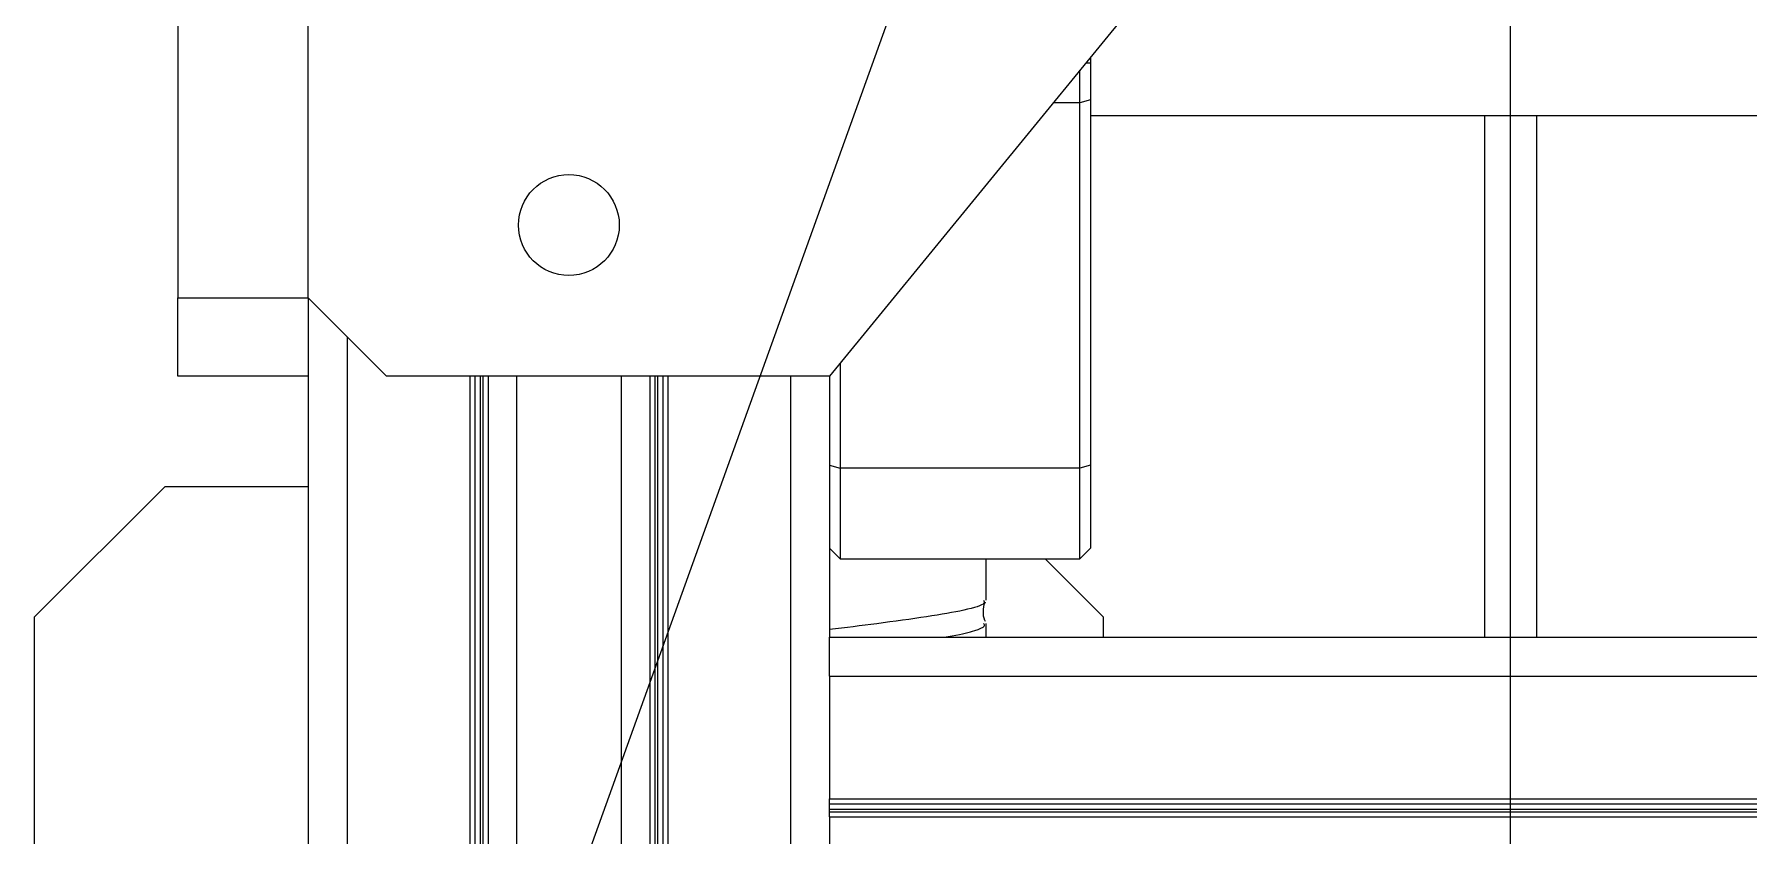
# Model space of a CAD drawing. Header units: millimetres. Extents: x 15 to 1184, y 5 to 1288.
# Drawn here: x 609.41 to 653.25, y 600.68 to 621.16 of the extents above; entities that cross this region are included whole.
import ezdxf

# ---------------------------------------------------------------- set-up
doc = ezdxf.new("R2010")
doc.units = ezdxf.units.MM

msp = doc.modelspace()

# ---------------------------------------------------------------- linework, layer by layer
at = {"color": 7, "linetype": 'Continuous', "lineweight": 25}
for p, q in [((613.081, 660.422), (613.081, 614.422)), ((616.415, 614.422), (616.415, 660.422)), ((644.816, 630.838), (629.748, 612.422)), ((636.148, 619.409), (636.148, 620.244)), ((636.415, 620.57), (636.415, 620.428)), ((636.415, 620.428), (636.415, 619.49)), ((636.415, 619.49), (636.148, 619.409)), ((636.148, 610.069), (636.148, 619.409)), ((636.415, 619.49), (636.415, 610.15)), ((636.415, 619.088), (655.095, 619.088)), ((646.489, 619.088), (646.489, 605.755)), ((647.823, 619.088), (647.823, 605.755)), ((613.081, 614.422), (616.415, 614.422)), ((613.081, 612.422), (613.081, 614.422)), ((616.415, 614.422), (616.415, 613.422)), ((616.415, 614.422), (618.415, 612.422)), ((616.415, 613.422), (616.415, 409.088)), ((616.415, 612.422), (613.081, 612.422)), ((629.748, 612.422), (618.415, 612.422)), ((620.681, 612.422), (620.681, 409.088)), ((621.015, 612.422), (621.015, 409.088)), ((625.148, 612.422), (625.148, 409.088)), ((625.481, 612.422), (625.481, 409.088)), ((629.748, 612.422), (629.748, 605.755)), ((630.015, 612.748), (630.015, 610.069)), ((629.748, 610.15), (630.015, 610.069)), ((636.415, 610.15), (636.148, 610.069)), ((636.415, 610.15), (636.415, 608.022)), ((636.148, 610.069), (630.015, 610.069)), ((630.015, 610.069), (630.015, 607.755)), ((636.148, 607.755), (636.148, 610.069)), ((612.748, 609.595), (609.415, 606.262)), ((616.415, 609.595), (612.748, 609.595)), ((629.748, 608.022), (630.015, 607.755)), ((636.148, 607.755), (636.415, 608.022)), ((630.015, 607.755), (636.148, 607.755)), ((633.748, 606.694), (633.748, 607.755)), ((636.748, 606.262), (635.255, 607.755)), ((609.415, 606.262), (609.415, 598.335)), ((636.748, 605.755), (636.748, 606.262)), ((629.748, 605.755), (874.415, 605.755)), ((629.748, 604.755), (629.748, 605.755)), ((633.748, 605.755), (633.748, 606.101)), ((629.748, 604.755), (874.415, 604.755)), ((629.748, 604.755), (629.748, 601.622)), ((629.748, 601.622), (874.415, 601.622)), ((629.748, 601.488), (629.748, 601.622)), ((629.748, 601.488), (874.415, 601.488)), ((629.748, 601.355), (629.748, 601.488)), ((629.748, 601.355), (874.415, 601.355)), ((629.748, 601.288), (629.748, 601.355)), ((629.748, 601.288), (874.415, 601.288)), ((629.748, 601.155), (629.748, 601.288)), ((629.748, 601.155), (874.415, 601.155)), ((629.748, 601.155), (629.748, 597.022))]:
    msp.add_line(p, q, dxfattribs=at)
at = {"color": 7, "linetype": 'Continuous'}
for p, q in [((639.247, 643.8), (619.11, 587.777)), ((647.156, 586.262), (647.156, 642.422))]:
    msp.add_line(p, q, dxfattribs=at)
at = {"color": 8, "linetype": 'Continuous', "lineweight": 25}
for p, q in [((636.415, 620.428), (636.299, 620.428)), ((636.148, 619.409), (635.465, 619.409)), ((617.415, 613.422), (617.415, 409.088)), ((620.548, 612.422), (620.548, 409.088)), ((620.815, 612.422), (620.815, 409.088)), ((620.881, 612.422), (620.881, 409.088)), ((621.741, 612.422), (621.741, 409.088)), ((624.422, 612.422), (624.422, 409.088)), ((625.281, 612.422), (625.281, 409.088)), ((625.348, 612.422), (625.348, 409.088)), ((625.615, 612.422), (625.615, 409.088)), ((628.748, 612.422), (628.748, 409.088))]:
    msp.add_line(p, q, dxfattribs=at)
at = {"color": 7, "linetype": 'Continuous', "lineweight": 25}
msp.add_circle((623.081, 616.286), 1.289, dxfattribs=at)
for points, knots in [([(633.681, 606.694), (633.696, 606.67), (633.745, 606.588), (633.242, 606.439), (632.274, 606.274), (631.012, 606.1), (630.152, 605.993), (629.748, 605.943)], [0, 0, 0, 0, 0.101966, 0.334263, 0.562456, 0.794542, 1, 1, 1, 1]), ([(633.734, 606.155), (633.729, 606.163), (633.683, 606.239), (633.672, 606.409), (633.688, 606.573), (633.731, 606.643), (633.733, 606.646)], [0, 0, 0, 0, 0.0574627, 0.5167509, 0.976064, 1, 1, 1, 1]), ([(632.674, 605.755), (632.746, 605.766), (633.11, 605.822), (633.446, 605.911), (633.745, 606.02), (633.7, 606.078), (633.682, 606.101)], [0, 0, 0, 0, 0.095161, 0.485288, 0.797853, 1, 1, 1, 1])]:
    msp.add_open_spline(points, degree=3, knots=knots, dxfattribs=at)

doc.saveas('drawing.dxf')
